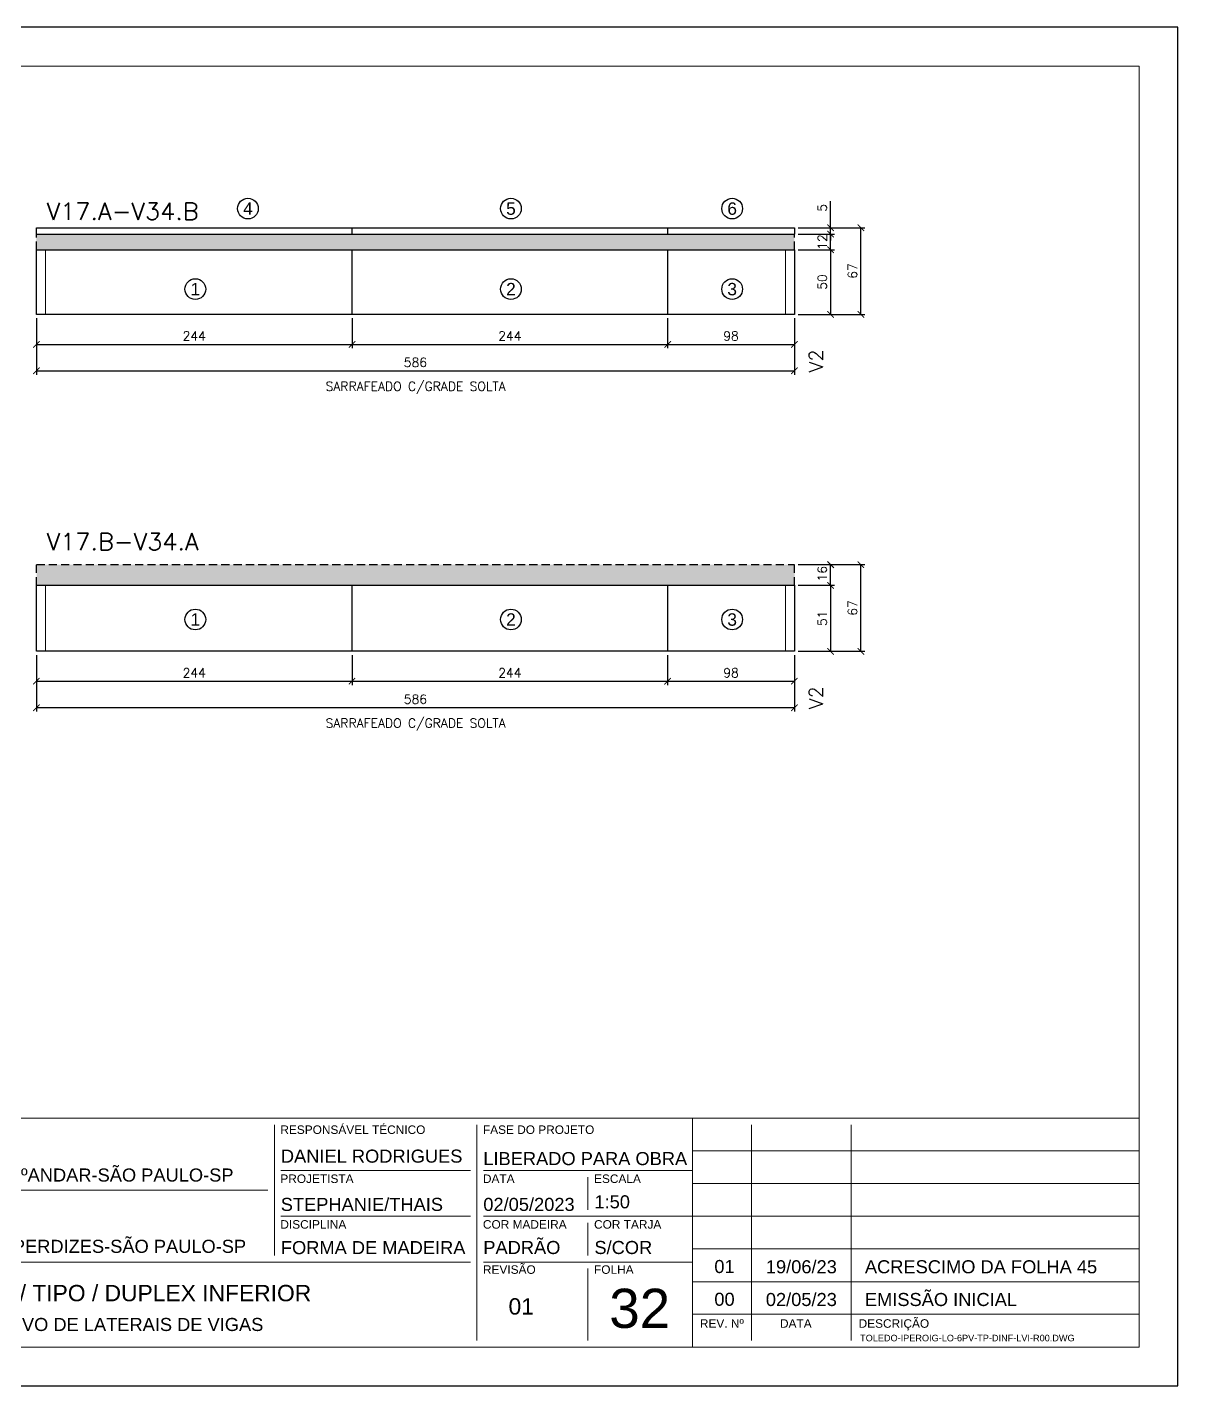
# Model space of a CAD drawing. Extents: x -23436 to 4767, y -4638 to 9755.
# Drawn here: x -20081 to -19191, y -518 to 532 of the extents above; entities that cross this region are included whole.
import ezdxf
from ezdxf.enums import TextEntityAlignment as Align

# ---------------------------------------------------------------- set-up
doc = ezdxf.new("R2010")
doc.units = 0
doc.header["$PDMODE"] = 2
doc.header["$PDSIZE"] = 10
doc.linetypes.add('HIDDEN', pattern=[9.525, 6.35, -3.175])
doc.layers.get('0').update_dxf_attribs({"lineweight": 13})
doc.layers.get('Defpoints').update_dxf_attribs({"lineweight": 13})
for name, color, linetype in [('Concreto', 250, 'HIDDEN'), ('Cota', 4, 'Continuous'), ('MB Logo', 255, 'Continuous'), ('Painéis', 200, 'Continuous'), ('Romaneio', 10, 'Continuous')]:
    doc.layers.add(name, color=color, linetype=linetype)
for name, color, linetype, lineweight in [('FOLHA MB', 7, 'Continuous', 13), ('N° Folha', 5, 'Continuous', 13), ('Sarr 2.2x7', 40, 'Continuous', 9), ('Texto Seção', 7, 'Continuous', 15)]:
    doc.layers.add(name, color=color, linetype=linetype, lineweight=lineweight)
doc.layers.add('Laje_Perimetro', color=7, linetype='Continuous', plot=False)
doc.styles.add('ARIAL', font='arial.ttf', dxfattribs={"oblique": 15, "height": 25})
doc.styles.add('MB_C01', font='arial.ttf', dxfattribs={"height": 1.3})
doc.styles.add('MB_C02', font='arial.ttf', dxfattribs={"height": 2})
doc.styles.add('MB_C03', font='arial.ttf', dxfattribs={"height": 2.5})
doc.styles.add('MB_C04', font='arial.ttf', dxfattribs={"height": 6})
doc.styles.add('MtXpl_Lucida_Sans_Un', font='l_10646.ttf')
doc.styles.add('REGUA-120', font='ROMANS.shx', dxfattribs={"height": 15})
doc.styles.add('ROMANS', font='romans.shx')
doc.dimstyles.new('Cota Paínel', dxfattribs={"dimtxt": 7, "dimasz": 5, "dimexe": 3, "dimexo": 3, "dimgap": 3, "dimtad": 1, "dimdec": 1, "dimzin": 12, "dimdsep": 46, "dimtxsty": 'ROMANS', "dimblk": 'ARCHTICK', "dimcen": 0, "dimclrd": 4, "dimclre": 4, "dimclrt": 1, "dimadec": 1, "dimazin": 3, "dimtfac": 1, "dimtdec": 1, "dimtmove": 0, "dimatfit": 3, "dimldrblk": 'OBLIQUE', "dimfxl": 1, "dimtolj": 1, "dimtzin": 12, "dimarcsym": 0})

# ---------------------------------------------------------------- blocks, each defined once
blk = doc.blocks.new('MB-NOVO')
at = {"layer": 'MB Logo', "linetype": 'Continuous'}
h = blk.add_hatch(color=256, dxfattribs=at)
h.dxf.hatch_style = 1
h.set_gradient(color1=(242, 132, 69), color2=(247, 180, 141), rotation=90, tint=1)
h.paths.add_polyline_path([(-18529.6, 10980.8), (-18475.7, 10980.8, 0.706757), (-18468.7, 11008, 0.681802), (-18476.7, 11034.9), (-18529.4, 11034.9, 0.243712), (-18530.2, 11034.5), (-18551.7, 11003.9), (-18573.3, 11034.5, 0.243712), (-18574.1, 11034.9), (-18586.5, 11034.9), (-18586.5, 10980.8), (-18573.9, 10980.8), (-18573.9, 11012.9), (-18551.7, 10981.5), (-18529.6, 11012.9)])
h.paths.add_polyline_path([(-18516.8, 11014.1), (-18516.8, 11022), (-18477.8, 11022, -0.414214), (-18475.8, 11020), (-18475.8, 11016.1, -0.414214), (-18477.8, 11014.1)], flags=16)
h.paths.add_polyline_path([(-18516.8, 11001.4), (-18476.8, 11001.4, -0.414214), (-18474.8, 10999.4), (-18474.8, 10995.5, -0.414214), (-18476.8, 10993.5), (-18516.8, 10993.5)], flags=16)
at = {"layer": 'MB Logo', "true_color": 0x262626}
h = blk.add_hatch(color=250, dxfattribs=at)
h.dxf.hatch_style = 1
h.paths.add_polyline_path([(-18537.3, 11033.3, 0.60809), (-18538.1, 11034.9), (-18565.3, 11034.9, 0.60809), (-18566.1, 11033.3), (-18552.5, 11014, 0.518202), (-18550.9, 11014)])
h = blk.add_hatch(color=250, dxfattribs=at)
h.dxf.hatch_style = 1
h.paths.add_polyline_path([(-18456.2, 11011.3), (-18456.2, 11024.6), (-18434.2, 11024.6), (-18434.2, 11034.9), (-18476.7, 11034.9, -0.681802), (-18468.7, 11008, -0.706757), (-18475.7, 10980.8), (-18456.2, 10980.8), (-18456.2, 11001.4), (-18437.8, 11001.4), (-18437.8, 11011.3)])
h = blk.add_hatch(color=250, dxfattribs=at)
h.dxf.hatch_style = 1
h.paths.add_polyline_path([(-18435.9, 11007.9, 1), (-18381.9, 11007.9, 1)])
edge = h.paths.add_edge_path(flags=16)
edge.add_ellipse((-18409, 11007.7), major_axis=(0, 16.8), ratio=0.916255, start_angle=0, end_angle=360)
h = blk.add_hatch(color=250, dxfattribs=at)
h.dxf.hatch_style = 1
h.paths.add_polyline_path([(-18357, 11034.9), (-18380.2, 11034.9), (-18380.2, 10980.8), (-18367.6, 10980.8), (-18367.6, 11000.7), (-18363.4, 11000.7, -0.195765), (-18360.9, 10998.9), (-18351.8, 10983.2, 0.261385), (-18347.5, 10980.8), (-18336.4, 10980.8), (-18347.5, 10999, 0.082429), (-18349.6, 11001.5), (-18351.9, 11003.4, 0.81838)])
h.paths.add_polyline_path([(-18360.8, 11009), (-18367.6, 11009), (-18367.6, 11025), (-18360.8, 11025, -0.92578)], flags=16)
h = blk.add_hatch(color=250, dxfattribs=at)
h.dxf.hatch_style = 1
h.paths.add_polyline_path([(-18286.6, 11015.9), (-18286.6, 10980.8), (-18275.8, 10980.8), (-18275.8, 11034.9), (-18286.6, 11034.9, 0.216647), (-18289.4, 11032.4), (-18305.5, 10999.8), (-18321.6, 11032.7, 0.199908), (-18324.3, 11034.9), (-18335.2, 11034.9), (-18335.2, 10980.8), (-18324.3, 10980.8), (-18324.3, 11015.9), (-18310.4, 10989.3, 0.279644), (-18306, 10986.6, 0.340986), (-18300.5, 10989.3)])
h = blk.add_hatch(color=250, dxfattribs=at)
h.dxf.hatch_style = 1
h.paths.add_polyline_path([(-18274.4, 10980.8), (-18265, 10980.8, 0.322517), (-18260.2, 10984.3), (-18257.3, 10993), (-18237.2, 10993), (-18234.3, 10984.3, 0.322517), (-18229.5, 10980.8), (-18220.3, 10980.8), (-18241.2, 11034.9), (-18253.4, 11034.9)])
h.paths.add_polyline_path([(-18254.4, 11001.6), (-18247.3, 11023), (-18240.1, 11001.6)], flags=16)
h = blk.add_hatch(color=250, dxfattribs=at)
h.dxf.hatch_style = 1
h.paths.add_polyline_path([(-18206, 11024, -0.247671), (-18196.9, 11024.3), (-18193.5, 11022.5, 0.40799), (-18188.2, 11024.1), (-18185.4, 11029.1, 0.392837), (-18216.2, 11028.7, 0.467779), (-18213.3, 11006.3, 0.077523), (-18201.2, 11002.1, -0.214206), (-18196.1, 10997.9, -0.284295), (-18198.2, 10991.4, -0.26924), (-18208.8, 10991.6), (-18212.2, 10993.6, 0.407727), (-18219, 10992.1), (-18221.8, 10987.7, 0.296878), (-18193.2, 10983.1, 0.272251), (-18184.9, 10995.3), (-18184.6, 10997.9, 0.348906), (-18193.7, 11011.2), (-18200.4, 11013.5, -0.045018), (-18205.8, 11015.7, -0.618284)])
at = {"layer": 'MB Logo', "linetype": 'Continuous'}
blk.add_line((-18586.5, 10945.9), (-18184.8, 10945.9), dxfattribs=at)
at = {"layer": 'MB Logo', "color": 23, "linetype": 'Continuous', "true_color": 0xf28445}
for points in [[(-18573.3, 11034.5, 0.243712), (-18574.1, 11034.9), (-18586.5, 11034.9), (-18586.5, 10980.8), (-18573.9, 10980.8), (-18573.9, 11012.9), (-18551.7, 10981.5), (-18529.6, 11012.9), (-18529.6, 10980.8), (-18475.7, 10980.8, 0.706757), (-18468.7, 11008, 0.681802), (-18476.7, 11034.9), (-18529.4, 11034.9, 0.243712), (-18530.2, 11034.5), (-18551.7, 11003.9)], [(-18516.8, 11022), (-18477.8, 11022, -0.414214), (-18475.8, 11020), (-18475.8, 11016.1, -0.414214), (-18477.8, 11014.1), (-18516.8, 11014.1)], [(-18516.8, 11001.4), (-18476.8, 11001.4, -0.414214), (-18474.8, 10999.4), (-18474.8, 10995.5, -0.414214), (-18476.8, 10993.5), (-18516.8, 10993.5)]]:
    blk.add_lwpolyline(points, format="xyb", close=True, dxfattribs=at)
at = {"layer": 'MB Logo', "color": 250, "true_color": 0x262626}
for points in [[(-18537.3, 11033.3, 0.60809), (-18538.1, 11034.9), (-18565.3, 11034.9, 0.60809), (-18566.1, 11033.3), (-18552.5, 11014, 0.518202), (-18550.9, 11014)], [(-18437.8, 11011.3), (-18456.2, 11011.3), (-18456.2, 11024.6), (-18434.2, 11024.6), (-18434.2, 11034.9), (-18476.7, 11034.9, -0.681802), (-18468.7, 11008, -0.706757), (-18475.7, 10980.8), (-18456.2, 10980.8), (-18456.2, 11001.4), (-18437.8, 11001.4)], [(-18347.5, 10980.8), (-18336.4, 10980.8), (-18347.5, 10999, 0.082429), (-18349.6, 11001.5), (-18351.9, 11003.4, 0.81838), (-18357, 11034.9), (-18380.2, 11034.9), (-18380.2, 10980.8), (-18367.6, 10980.8), (-18367.6, 11000.7), (-18363.4, 11000.7, -0.209789), (-18360.8, 10998.7), (-18351.8, 10983.2, 0.261385)], [(-18286.6, 11015.9), (-18286.6, 10980.8), (-18275.8, 10980.8), (-18275.8, 11034.9), (-18286.6, 11034.9, 0.216647), (-18289.4, 11032.4), (-18305.5, 10999.8), (-18321.5, 11032.4, 0.216647), (-18324.3, 11034.9), (-18335.2, 11034.9), (-18335.2, 10980.8), (-18324.3, 10980.8), (-18324.3, 11015.9), (-18310.4, 10989.3, 0.279644), (-18306, 10986.6), (-18304.9, 10986.6, 0.279644), (-18300.5, 10989.3)], [(-18265, 10980.8, 0.322517), (-18260.2, 10984.3), (-18257.3, 10993), (-18237.2, 10993), (-18234.3, 10984.3, 0.322517), (-18229.5, 10980.8), (-18220.3, 10980.8), (-18241.2, 11034.9), (-18253.4, 11034.9), (-18274.4, 10980.8)], [(-18206.2, 11015.9, -0.549626), (-18206.4, 11023.8, -0.258723), (-18196.9, 11024.3), (-18193.5, 11022.5, 0.40799), (-18188.2, 11024.1), (-18185.4, 11029.1, 0.392837), (-18216.2, 11028.7, 0.467779), (-18213.3, 11006.3, 0.077523), (-18201.2, 11002.1, -0.203897), (-18196.3, 10998.2), (-18196.1, 10997.8, -0.267611), (-18198, 10991.6), (-18198.5, 10991.3, -0.261145), (-18208.8, 10991.6), (-18212.2, 10993.6, 0.407727), (-18219, 10992.1), (-18221.8, 10987.7, 0.296878), (-18193.2, 10983.1, 0.265963), (-18184.9, 10994.9), (-18184.7, 10997.6, 0.340466), (-18193.1, 11011), (-18200.4, 11013.5, -0.049298)], [(-18367.6, 11009), (-18360.8, 11009, 0.92578), (-18360.8, 11025), (-18367.6, 11025)]]:
    blk.add_lwpolyline(points, format="xyb", close=True, dxfattribs=at)
blk.add_lwpolyline([(-18247.3, 11023), (-18254.4, 11001.6), (-18240.1, 11001.6)], close=True, dxfattribs=at)
at = {"layer": 'MB Logo', "color": 250, "true_color": 0x262626, "style": 'MtXpl_Lucida_Sans_Un'}
for s, height, p in [('F', 8.12, (-18586.8, 10959.8)), ('O', 8.12, (-18567.5, 10959.8)), ('R', 8.12, (-18545.6, 10959.8)), ('M', 8.12, (-18525.4, 10959.8)), ('A', 8.12, (-18502.5, 10959.8)), ('S', 8.12, (-18481.9, 10959.8)), ('P', 8.12, (-18447.3, 10959.8)), ('R', 8.12, (-18427.8, 10959.8)), ('É', 8.12, (-18407.5, 10959.8)), ('-', 8.12, (-18389.6, 10959.8)), ('F', 8.12, (-18371.4, 10959.8)), ('A', 8.12, (-18353.3, 10959.8)), ('B', 8.12, (-18332.1, 10959.8)), ('R', 8.12, (-18312.2, 10959.8)), ('I', 8.12, (-18292.7, 10959.8)), ('C', 8.12, (-18276.6, 10959.8)), ('A', 8.12, (-18256.3, 10959.8)), ('D', 8.12, (-18235.5, 10959.8)), ('A', 8.12, (-18214.6, 10959.8)), ('S', 8.12, (-18193.6, 10959.8)), ('DIREITOS AUTORAIS PROTEGIDOS PELA LEI Nº 9610/98', 8.122, (-18540.4, 10887.8))]:
    blk.add_text(s, height=height, dxfattribs=at).set_placement(p)
at = {"layer": 'MB Logo', "style": 'MtXpl_Lucida_Sans_Un'}
for s, p in [('Rua José Santa Rosa, 1300 - Jd Nova Limeira - Limeira / SP', (-18549.2, 10917.8)), ('(19) 3440-2240 - email:projetos@mbformas.com.br - www.mbformas.com.br', (-18601.5, 10902.8))]:
    blk.add_text(s, height=8.122, dxfattribs=at).set_placement(p)
blk = doc.blocks.new('A$C169d8357')
at = {"layer": 'FOLHA MB', "color": 1}
for p, q in [((1109.8, 356.7), (70, 356.7)), ((445.6, 351.7), (445.6, 185)), ((786.6, 351.7), (786.6, 250.7)), ((943.1, 351.7), (943.1, 185)), ((1109.8, 356.7), (1109.8, 179.9)), ((1455, 356.7), (1109.8, 356.7)), ((1155.3, 185), (1155.3, 351.7)), ((1232.6, 351.7), (1232.6, 185)), ((1455, 331.5), (1109.8, 331.5)), ((938.1, 316.3), (791.6, 316.3)), ((1109.8, 316.3), (948.2, 316.3)), ((1029, 311.3), (1029, 286)), ((1455, 306.2), (1109.8, 306.2)), ((781.5, 301.2), (450.7, 301.2)), ((938.1, 281), (791.6, 281)), ((1109.8, 281), (948.2, 281)), ((1029, 275.9), (1029, 250.7)), ((1455, 281), (1109.8, 281)), ((1455, 255.7), (1109.8, 255.7)), ((938.1, 245.6), (450.7, 245.6)), ((1109.8, 245.6), (948.2, 245.6)), ((1029, 240.6), (1029, 185)), ((1455, 230.4), (1109.8, 230.4)), ((1455, 205.2), (1109.8, 205.2))]:
    blk.add_line(p, q, dxfattribs=at)
for points in [[(0, 1199.9), (0, 149.9), (1485, 149.9), (1485, 1199.9)], [(70, 1169.9), (70, 179.9), (1455, 179.9), (1455, 1169.9)]]:
    blk.add_lwpolyline(points, close=True, dxfattribs=at)
at = {"layer": 'MB Logo', "xscale": 0.8642040370897565, "yscale": 0.8642040370897565, "zscale": 0.8642040370897565}
blk.add_blockref('MB-NOVO', (16148.7, -9204.8), dxfattribs=at)
at = {"layer": 'FOLHA MB', "color": 6}
for s, height, style, p in [('CLIENTE', 6.57, 'MB_C01', (454.3, 346.1)), ('RESPONSÁVEL TÉCNICO', 6.566, 'MB_C01', (791.2, 344.6)), ('FASE DO PROJETO', 6.566, 'MB_C01', (947.8, 344.6)), ('R. HUNGRIA,620-10ºANDAR-SÃO PAULO-SP', 10.102, 'MB_C02', (459.7, 307.8)), ('PROJETISTA', 6.57, 'MB_C01', (791.2, 306.7)), ('DATA', 6.57, 'MB_C01', (947.8, 306.7)), ('ESCALA', 6.57, 'MB_C01', (1033.7, 306.7)), ('EMPREENDIMENTO E LOCAL', 6.566, 'MB_C01', (454.3, 290.6)), ('DISCIPLINA', 6.57, 'MB_C01', (791.2, 271.4)), ('COR MADEIRA', 6.566, 'MB_C01', (947.8, 271.4)), ('COR TARJA', 6.57, 'MB_C01', (1033.7, 271.4)), ('RUA IPEROIG,180-PERDIZES-SÃO PAULO-SP', 10.102, 'MB_C02', (459.7, 252.7)), ('TÍTULO', 6.57, 'MB_C01', (454.3, 235)), ('REVISÃO', 6.57, 'MB_C01', (947.8, 236.5)), ('FOLHA', 6.57, 'MB_C01', (1033.7, 236.5)), ('PROJETO EXECUTIVO DE LATERAIS DE VIGAS', 10.102, 'MB_C02', (459.7, 192.3))]:
    blk.add_text(s, height=height, dxfattribs=dict(at, style=style)).set_placement(p)
at = {"layer": 'FOLHA MB', "color": 5}
for s, height, style, p in [('TOLEDO', 12.63, 'MB_C03', (459.7, 328.8)), ('DANIEL RODRIGUES', 10.102, 'MB_C02', (791.6, 322.4)), ('LIBERADO PARA OBRA', 10.102, 'MB_C02', (948.1, 320.5)), ('STEPHANIE/THAIS', 10.102, 'MB_C02', (791.5, 285.1)), ('02/05/2023', 10.1, 'MB_C02', (948.1, 285.1)), ('1:50', 10.1, 'MB_C02', (1034, 287.1)), ('IPEROIG', 12.63, 'MB_C03', (459.7, 273.3)), ('PADRÃO', 10.1, 'MB_C02', (948.1, 251.8)), ('FORMA DE MADEIRA', 10.102, 'MB_C02', (791.6, 251.7)), ('S/COR', 10.1, 'MB_C02', (1034, 251.8)), ('01', 10.1, 'MB_C02', (1126.7, 237.1)), ('19/06/23', 10.1, 'MB_C02', (1166.5, 236.9)), ('ACRESCIMO DA FOLHA 45', 10.102, 'MB_C02', (1243.1, 236.9)), ('6º PAVIMENTO / TIPO / DUPLEX INFERIOR', 12.628, 'MB_C03', (459.7, 215.3)), ('00', 10.1, 'MB_C02', (1126.7, 211.8)), ('02/05/23', 10.1, 'MB_C02', (1166.5, 211.6)), ('EMISSÃO INICIAL', 10.102, 'MB_C02', (1243.1, 211.6)), ('01', 12.63, 'MB_C03', (967.6, 205))]:
    blk.add_text(s, height=height, dxfattribs=dict(at, style=style)).set_placement(p)
at = {"layer": 'FOLHA MB', "color": 6, "style": 'MB_C01'}
for s, p in [('REV. Nº', (1132.5, 198.1)), ('DATA', (1189.7, 198.1)), ('DESCRIÇÃO', (1265.5, 198.1))]:
    blk.add_text(s, height=6.57, dxfattribs=at).set_placement(p, align=Align.MIDDLE_CENTER)
at = {"layer": 'FOLHA MB', "insert": (1239.4, 189.4), "char_height": 5.051, "width": 210.818, "attachment_point": 1, "style": 'MB_C04'}
blk.add_mtext('TOLEDO-IPEROIG-LO-6PV-TP-DINF-LVI-R00.DWG', dxfattribs=at)
blk = doc.blocks.new('_ArchTick')
at = {"color": 0, "linetype": 'ByBlock', "const_width": 0.15}
blk.add_lwpolyline([(-0.5, -0.5), (0.5, 0.5)], dxfattribs=at)
blk = doc.blocks.new('*D991')
at = {"layer": 'Cota', "color": 4, "lineweight": -2, "transparency": 16777216}
for p, q in [((-20073.8, 307.3), (-20073.8, 284.1)), ((-19829.8, 307.3), (-19829.8, 284.1)), ((-20073.8, 287.1), (-19829.8, 287.1))]:
    blk.add_line(p, q, dxfattribs=at)
at = {"layer": 'Defpoints', "color": 0, "transparency": 16777216}
for p in [(-20073.8, 310.3), (-19829.8, 310.3), (-19829.8, 287.1)]:
    blk.add_point(p, dxfattribs=at)
at = {"layer": 'Cota', "color": 4, "lineweight": -2, "transparency": 16777216, "xscale": 5, "yscale": 5, "zscale": 5, "rotation": 180}
blk.add_blockref('_ArchTick', (-20073.8, 287.1), dxfattribs=at)
at = {"layer": 'Cota', "color": 4, "lineweight": -2, "transparency": 16777216, "xscale": 5, "yscale": 5, "zscale": 5}
blk.add_blockref('_ArchTick', (-19829.8, 287.1), dxfattribs=at)
at = {"layer": 'Cota', "color": 1, "transparency": 16777216, "insert": (-19951.8, 293.6), "char_height": 7, "attachment_point": 5, "style": 'ROMANS'}
blk.add_mtext('\\A1;244', dxfattribs=at)
blk = doc.blocks.new('_OBLIQUE')
at = {"color": 0, "linetype": 'ByBlock', "lineweight": -2}
for p, q in [((0, 0), (-1, 0)), ((-0.5, -0.5), (0.5, 0.5))]:
    blk.add_line(p, q, dxfattribs=at)
blk = doc.blocks.new('*D992')
at = {"layer": 'Cota', "color": 4, "lineweight": -2, "transparency": 16777216}
for p, q in [((-19829.8, 307.3), (-19829.8, 284.1)), ((-19585.8, 307.3), (-19585.8, 284.1)), ((-19829.8, 287.1), (-19585.8, 287.1))]:
    blk.add_line(p, q, dxfattribs=at)
at = {"layer": 'Defpoints', "color": 0, "transparency": 16777216}
for p in [(-19829.8, 310.3), (-19585.8, 310.3), (-19585.8, 287.1)]:
    blk.add_point(p, dxfattribs=at)
at = {"layer": 'Cota', "color": 4, "lineweight": -2, "transparency": 16777216, "xscale": 5, "yscale": 5, "zscale": 5, "rotation": 180}
blk.add_blockref('_ArchTick', (-19829.8, 287.1), dxfattribs=at)
at = {"layer": 'Cota', "color": 4, "lineweight": -2, "transparency": 16777216, "xscale": 5, "yscale": 5, "zscale": 5}
blk.add_blockref('_ArchTick', (-19585.8, 287.1), dxfattribs=at)
at = {"layer": 'Cota', "color": 1, "transparency": 16777216, "insert": (-19707.8, 293.6), "char_height": 7, "attachment_point": 5, "style": 'ROMANS'}
blk.add_mtext('\\A1;244', dxfattribs=at)
blk = doc.blocks.new('*D993')
at = {"layer": 'Cota', "color": 4, "lineweight": -2, "transparency": 16777216}
for p, q in [((-19585.8, 307.3), (-19585.8, 284.1)), ((-19487.8, 307.3), (-19487.8, 284.1)), ((-19585.8, 287.1), (-19487.8, 287.1))]:
    blk.add_line(p, q, dxfattribs=at)
at = {"layer": 'Defpoints', "color": 0, "transparency": 16777216}
for p in [(-19585.8, 310.3), (-19487.8, 310.3), (-19487.8, 287.1)]:
    blk.add_point(p, dxfattribs=at)
at = {"layer": 'Cota', "color": 4, "lineweight": -2, "transparency": 16777216, "xscale": 5, "yscale": 5, "zscale": 5, "rotation": 180}
blk.add_blockref('_ArchTick', (-19585.8, 287.1), dxfattribs=at)
at = {"layer": 'Cota', "color": 4, "lineweight": -2, "transparency": 16777216, "xscale": 5, "yscale": 5, "zscale": 5}
blk.add_blockref('_ArchTick', (-19487.8, 287.1), dxfattribs=at)
at = {"layer": 'Cota', "color": 1, "transparency": 16777216, "insert": (-19536.8, 293.6), "char_height": 7, "attachment_point": 5, "style": 'ROMANS'}
blk.add_mtext('\\A1;98', dxfattribs=at)
blk = doc.blocks.new('*D994')
at = {"layer": 'Cota', "color": 4, "lineweight": -2, "transparency": 16777216}
for p, q in [((-20073.8, 307.3), (-20073.8, 263.7)), ((-19487.8, 307.3), (-19487.8, 263.7)), ((-20073.8, 266.7), (-19487.8, 266.7))]:
    blk.add_line(p, q, dxfattribs=at)
at = {"layer": 'Defpoints', "color": 0, "transparency": 16777216}
for p in [(-20073.8, 310.3), (-19487.8, 310.3), (-19487.8, 266.7)]:
    blk.add_point(p, dxfattribs=at)
at = {"layer": 'Cota', "color": 4, "lineweight": -2, "transparency": 16777216, "xscale": 5, "yscale": 5, "zscale": 5, "rotation": 180}
blk.add_blockref('_ArchTick', (-20073.8, 266.7), dxfattribs=at)
at = {"layer": 'Cota', "color": 4, "lineweight": -2, "transparency": 16777216, "xscale": 5, "yscale": 5, "zscale": 5}
blk.add_blockref('_ArchTick', (-19487.8, 266.7), dxfattribs=at)
at = {"layer": 'Cota', "color": 1, "transparency": 16777216, "insert": (-19780.8, 273.2), "char_height": 7, "attachment_point": 5, "style": 'ROMANS'}
blk.add_mtext('\\A1;586', dxfattribs=at)
blk = doc.blocks.new('*D995')
at = {"layer": 'Cota', "color": 4, "lineweight": -2, "transparency": 16777216}
for p, q in [((-19484.8, 377.3), (-19433.4, 377.3)), ((-19436.4, 310.3), (-19436.4, 377.3)), ((-19484.8, 310.3), (-19433.4, 310.3))]:
    blk.add_line(p, q, dxfattribs=at)
at = {"layer": 'Defpoints', "color": 0, "transparency": 16777216}
for p in [(-19487.8, 377.3), (-19436.4, 377.3), (-19487.8, 310.3)]:
    blk.add_point(p, dxfattribs=at)
at = {"layer": 'Cota', "color": 4, "lineweight": -2, "transparency": 16777216, "xscale": 5, "yscale": 5, "zscale": 5}
for p, rotation in [((-19436.4, 377.3), 90), ((-19436.4, 310.3), 270)]:
    blk.add_blockref('_ArchTick', p, dxfattribs=dict(at, rotation=rotation))
at = {"layer": 'Cota', "color": 1, "transparency": 16777216, "insert": (-19442.9, 343.8), "char_height": 7, "attachment_point": 5, "rotation": 90, "style": 'ROMANS'}
blk.add_mtext('\\A1;67', dxfattribs=at)
blk = doc.blocks.new('*D996')
at = {"layer": 'Cota', "color": 4, "lineweight": -2, "transparency": 16777216}
for p, q in [((-19484.8, 360.3), (-19456.8, 360.3)), ((-19459.8, 360.3), (-19459.8, 310.3)), ((-19484.8, 310.3), (-19456.8, 310.3))]:
    blk.add_line(p, q, dxfattribs=at)
at = {"layer": 'Defpoints', "color": 0, "transparency": 16777216}
for p in [(-19487.8, 360.3), (-19487.8, 310.3), (-19459.8, 310.3)]:
    blk.add_point(p, dxfattribs=at)
at = {"layer": 'Cota', "color": 4, "lineweight": -2, "transparency": 16777216, "xscale": 5, "yscale": 5, "zscale": 5}
for p, rotation in [((-19459.8, 360.3), 90), ((-19459.8, 310.3), 270)]:
    blk.add_blockref('_ArchTick', p, dxfattribs=dict(at, rotation=rotation))
at = {"layer": 'Cota', "color": 1, "transparency": 16777216, "insert": (-19466.3, 335.3), "char_height": 7, "attachment_point": 5, "rotation": 90, "style": 'ROMANS'}
blk.add_mtext('\\A1;50', dxfattribs=at)
blk = doc.blocks.new('*D997')
at = {"layer": 'Cota', "color": 4, "lineweight": -2, "transparency": 16777216}
for p, q in [((-19484.8, 372.3), (-19456.8, 372.3)), ((-19459.8, 360.3), (-19459.8, 372.3)), ((-19484.8, 360.3), (-19456.8, 360.3))]:
    blk.add_line(p, q, dxfattribs=at)
at = {"layer": 'Defpoints', "color": 0, "transparency": 16777216}
for p in [(-19487.8, 372.3), (-19459.8, 372.3), (-19487.8, 360.3)]:
    blk.add_point(p, dxfattribs=at)
at = {"layer": 'Cota', "color": 4, "lineweight": -2, "transparency": 16777216, "xscale": 5, "yscale": 5, "zscale": 5}
for p, rotation in [((-19459.8, 372.3), 90), ((-19459.8, 360.3), 270)]:
    blk.add_blockref('_ArchTick', p, dxfattribs=dict(at, rotation=rotation))
at = {"layer": 'Cota', "color": 1, "transparency": 16777216, "insert": (-19466.3, 366.3), "char_height": 7, "attachment_point": 5, "rotation": 90, "style": 'ROMANS'}
blk.add_mtext('\\A1;12', dxfattribs=at)
blk = doc.blocks.new('*D998')
at = {"layer": 'Cota', "color": 4, "lineweight": -2, "transparency": 16777216}
for p, q in [((-19459.8, 377.3), (-19459.8, 397.9)), ((-19484.8, 377.3), (-19456.8, 377.3)), ((-19484.8, 372.3), (-19456.8, 372.3)), ((-19459.8, 372.3), (-19459.8, 377.3)), ((-19459.8, 372.3), (-19459.8, 367.3))]:
    blk.add_line(p, q, dxfattribs=at)
at = {"layer": 'Defpoints', "color": 0, "transparency": 16777216}
for p in [(-19487.8, 377.3), (-19487.8, 372.3), (-19459.8, 377.3)]:
    blk.add_point(p, dxfattribs=at)
at = {"layer": 'Cota', "color": 4, "lineweight": -2, "transparency": 16777216, "xscale": 5, "yscale": 5, "zscale": 5}
for p, rotation in [((-19459.8, 377.3), 270), ((-19459.8, 372.3), 90)]:
    blk.add_blockref('_ArchTick', p, dxfattribs=dict(at, rotation=rotation))
at = {"layer": 'Cota', "color": 1, "transparency": 16777216, "insert": (-19466.3, 392.6), "char_height": 7, "attachment_point": 5, "rotation": 90, "style": 'ROMANS'}
blk.add_mtext('\\A1;5', dxfattribs=at)
blk = doc.blocks.new('*D999')
at = {"layer": 'Cota', "color": 4, "lineweight": -2, "transparency": 16777216}
for p, q in [((-20073.8, 46.9), (-20073.8, 23.8)), ((-19829.8, 46.9), (-19829.8, 23.8)), ((-20073.8, 26.8), (-19829.8, 26.8))]:
    blk.add_line(p, q, dxfattribs=at)
at = {"layer": 'Defpoints', "color": 0, "transparency": 16777216}
for p in [(-20073.8, 49.9), (-19829.8, 49.9), (-19829.8, 26.8)]:
    blk.add_point(p, dxfattribs=at)
at = {"layer": 'Cota', "color": 4, "lineweight": -2, "transparency": 16777216, "xscale": 5, "yscale": 5, "zscale": 5, "rotation": 180}
blk.add_blockref('_ArchTick', (-20073.8, 26.8), dxfattribs=at)
at = {"layer": 'Cota', "color": 4, "lineweight": -2, "transparency": 16777216, "xscale": 5, "yscale": 5, "zscale": 5}
blk.add_blockref('_ArchTick', (-19829.8, 26.8), dxfattribs=at)
at = {"layer": 'Cota', "color": 1, "transparency": 16777216, "insert": (-19951.8, 33.3), "char_height": 7, "attachment_point": 5, "style": 'ROMANS'}
blk.add_mtext('\\A1;244', dxfattribs=at)
blk = doc.blocks.new('*D1000')
at = {"layer": 'Cota', "color": 4, "lineweight": -2, "transparency": 16777216}
for p, q in [((-19829.8, 46.9), (-19829.8, 23.8)), ((-19585.8, 46.9), (-19585.8, 23.8)), ((-19829.8, 26.8), (-19585.8, 26.8))]:
    blk.add_line(p, q, dxfattribs=at)
at = {"layer": 'Defpoints', "color": 0, "transparency": 16777216}
for p in [(-19829.8, 49.9), (-19585.8, 49.9), (-19585.8, 26.8)]:
    blk.add_point(p, dxfattribs=at)
at = {"layer": 'Cota', "color": 4, "lineweight": -2, "transparency": 16777216, "xscale": 5, "yscale": 5, "zscale": 5, "rotation": 180}
blk.add_blockref('_ArchTick', (-19829.8, 26.8), dxfattribs=at)
at = {"layer": 'Cota', "color": 4, "lineweight": -2, "transparency": 16777216, "xscale": 5, "yscale": 5, "zscale": 5}
blk.add_blockref('_ArchTick', (-19585.8, 26.8), dxfattribs=at)
at = {"layer": 'Cota', "color": 1, "transparency": 16777216, "insert": (-19707.8, 33.3), "char_height": 7, "attachment_point": 5, "style": 'ROMANS'}
blk.add_mtext('\\A1;244', dxfattribs=at)
blk = doc.blocks.new('*D1001')
at = {"layer": 'Cota', "color": 4, "lineweight": -2, "transparency": 16777216}
for p, q in [((-19585.8, 46.9), (-19585.8, 23.8)), ((-19487.8, 46.9), (-19487.8, 23.8)), ((-19585.8, 26.8), (-19487.8, 26.8))]:
    blk.add_line(p, q, dxfattribs=at)
at = {"layer": 'Defpoints', "color": 0, "transparency": 16777216}
for p in [(-19585.8, 49.9), (-19487.8, 49.9), (-19487.8, 26.8)]:
    blk.add_point(p, dxfattribs=at)
at = {"layer": 'Cota', "color": 4, "lineweight": -2, "transparency": 16777216, "xscale": 5, "yscale": 5, "zscale": 5, "rotation": 180}
blk.add_blockref('_ArchTick', (-19585.8, 26.8), dxfattribs=at)
at = {"layer": 'Cota', "color": 4, "lineweight": -2, "transparency": 16777216, "xscale": 5, "yscale": 5, "zscale": 5}
blk.add_blockref('_ArchTick', (-19487.8, 26.8), dxfattribs=at)
at = {"layer": 'Cota', "color": 1, "transparency": 16777216, "insert": (-19536.8, 33.3), "char_height": 7, "attachment_point": 5, "style": 'ROMANS'}
blk.add_mtext('\\A1;98', dxfattribs=at)
blk = doc.blocks.new('*D1002')
at = {"layer": 'Cota', "color": 4, "lineweight": -2, "transparency": 16777216}
for p, q in [((-20073.8, 46.9), (-20073.8, 3.4)), ((-19487.8, 46.9), (-19487.8, 3.4)), ((-20073.8, 6.4), (-19487.8, 6.4))]:
    blk.add_line(p, q, dxfattribs=at)
at = {"layer": 'Defpoints', "color": 0, "transparency": 16777216}
for p in [(-20073.8, 49.9), (-19487.8, 49.9), (-19487.8, 6.4)]:
    blk.add_point(p, dxfattribs=at)
at = {"layer": 'Cota', "color": 4, "lineweight": -2, "transparency": 16777216, "xscale": 5, "yscale": 5, "zscale": 5, "rotation": 180}
blk.add_blockref('_ArchTick', (-20073.8, 6.4), dxfattribs=at)
at = {"layer": 'Cota', "color": 4, "lineweight": -2, "transparency": 16777216, "xscale": 5, "yscale": 5, "zscale": 5}
blk.add_blockref('_ArchTick', (-19487.8, 6.4), dxfattribs=at)
at = {"layer": 'Cota', "color": 1, "transparency": 16777216, "insert": (-19780.8, 12.9), "char_height": 7, "attachment_point": 5, "style": 'ROMANS'}
blk.add_mtext('\\A1;586', dxfattribs=at)
blk = doc.blocks.new('*D1003')
at = {"layer": 'Cota', "color": 4, "lineweight": -2, "transparency": 16777216}
for p, q in [((-19484.8, 116.9), (-19433.4, 116.9)), ((-19436.4, 49.9), (-19436.4, 116.9)), ((-19484.8, 49.9), (-19433.4, 49.9))]:
    blk.add_line(p, q, dxfattribs=at)
at = {"layer": 'Defpoints', "color": 0, "transparency": 16777216}
for p in [(-19487.8, 116.9), (-19436.4, 116.9), (-19487.8, 49.9)]:
    blk.add_point(p, dxfattribs=at)
at = {"layer": 'Cota', "color": 4, "lineweight": -2, "transparency": 16777216, "xscale": 5, "yscale": 5, "zscale": 5}
for p, rotation in [((-19436.4, 116.9), 90), ((-19436.4, 49.9), 270)]:
    blk.add_blockref('_ArchTick', p, dxfattribs=dict(at, rotation=rotation))
at = {"layer": 'Cota', "color": 1, "transparency": 16777216, "insert": (-19442.9, 83.4), "char_height": 7, "attachment_point": 5, "rotation": 90, "style": 'ROMANS'}
blk.add_mtext('\\A1;67', dxfattribs=at)
blk = doc.blocks.new('*D1004')
at = {"layer": 'Cota', "color": 4, "lineweight": -2, "transparency": 16777216}
for p, q in [((-19484.8, 100.9), (-19456.8, 100.9)), ((-19459.8, 100.9), (-19459.8, 49.9)), ((-19484.8, 49.9), (-19456.8, 49.9))]:
    blk.add_line(p, q, dxfattribs=at)
at = {"layer": 'Defpoints', "color": 0, "transparency": 16777216}
for p in [(-19487.8, 100.9), (-19487.8, 49.9), (-19459.8, 49.9)]:
    blk.add_point(p, dxfattribs=at)
at = {"layer": 'Cota', "color": 4, "lineweight": -2, "transparency": 16777216, "xscale": 5, "yscale": 5, "zscale": 5}
for p, rotation in [((-19459.8, 100.9), 90), ((-19459.8, 49.9), 270)]:
    blk.add_blockref('_ArchTick', p, dxfattribs=dict(at, rotation=rotation))
at = {"layer": 'Cota', "color": 1, "transparency": 16777216, "insert": (-19466.3, 75.4), "char_height": 7, "attachment_point": 5, "rotation": 90, "style": 'ROMANS'}
blk.add_mtext('\\A1;51', dxfattribs=at)
blk = doc.blocks.new('*D1005')
at = {"layer": 'Cota', "color": 4, "lineweight": -2, "transparency": 16777216}
for p, q in [((-19484.8, 116.9), (-19456.8, 116.9)), ((-19459.8, 100.9), (-19459.8, 116.9)), ((-19484.8, 100.9), (-19456.8, 100.9))]:
    blk.add_line(p, q, dxfattribs=at)
at = {"layer": 'Defpoints', "color": 0, "transparency": 16777216}
for p in [(-19487.8, 116.9), (-19459.8, 116.9), (-19487.8, 100.9)]:
    blk.add_point(p, dxfattribs=at)
at = {"layer": 'Cota', "color": 4, "lineweight": -2, "transparency": 16777216, "xscale": 5, "yscale": 5, "zscale": 5}
for p, rotation in [((-19459.8, 116.9), 90), ((-19459.8, 100.9), 270)]:
    blk.add_blockref('_ArchTick', p, dxfattribs=dict(at, rotation=rotation))
at = {"layer": 'Cota', "color": 1, "transparency": 16777216, "insert": (-19466.3, 109.9), "char_height": 7, "attachment_point": 5, "rotation": 90, "style": 'ROMANS'}
blk.add_mtext('\\A1;16', dxfattribs=at)

msp = doc.modelspace()

# ---------------------------------------------------------------- hatches: boundary and pattern name
at = {"layer": 'Concreto'}
h = msp.add_hatch(dxfattribs=at)
h.set_pattern_fill('AR-CONC', color=256, scale=2.5)
h.set_pattern_definition([(50, (-4821.489, -826.857), (17.931505, -1.568803), [1.875, -20.625]), (355, (-4821.49, -826.857), (-3.468783, 18.804803), [1.5, -16.5]), (100.45144, (-4819.995, -826.988), (14.462721, 17.236), [1.593505, -17.528553]), (46.1842, (-4821.49, -821.857), (26.681033, -4.137982), [2.8125, -30.9375]), (96.63564, (-4819.266, -822.202), (23.36655, 24.352965), [2.39026, -26.292844]), (351.18416, (-4821.49, -821.857), (23.36655, 24.352965), [2.25, -24.75]), (21, (-4818.989, -823.107), (14.922676, -10.065472), [1.875, -20.625]), (326, (-4818.99, -823.107), (6.082883, 18.128751), [1.5, -16.5]), (71.45144, (-4817.746, -823.946), (21.00556, 8.063279), [1.593505, -17.528553]), (37.5, (-4821.489, -826.857), (0.3039964, 8.3223463), [0, -16.3, 0, -16.75, 0, -16.5625]), (7.5, (-4821.489, -826.857), (6.5767384, 9.860293), [0, -9.55, 0, -15.925, 0, -6.3125]), (327.5, (-4827.064, -826.857), (13.345561, -0.5638718), [0, -6.25, 0, -19.5, 0, -25.875]), (317.5, (-4829.564, -826.857), (14.579654, 2.502625), [0, -8.125, 0, -12.95, 0, -18.375])])
h.paths.add_polyline_path([(-19487.76, 372.26), (-20073.76, 372.26), (-20073.76, 360.26), (-20066.76, 360.26), (-19487.76, 360.26)])
h = msp.add_hatch(dxfattribs=at)
h.set_pattern_fill('AR-CONC', color=256, scale=2.5)
h.set_pattern_definition([(50, (-4821.489, -1086.185), (17.931505, -1.568803), [1.875, -20.625]), (355, (-4821.49, -1086.185), (-3.468783, 18.804803), [1.5, -16.5]), (100.45144, (-4819.995, -1086.316), (14.462721, 17.236), [1.593505, -17.528553]), (46.1842, (-4821.49, -1081.185), (26.681033, -4.137982), [2.8125, -30.9375]), (96.63564, (-4819.266, -1081.53), (23.36655, 24.352965), [2.39026, -26.292844]), (351.18416, (-4821.49, -1081.185), (23.36655, 24.352965), [2.25, -24.75]), (21, (-4818.989, -1082.435), (14.922676, -10.065472), [1.875, -20.625]), (326, (-4818.99, -1082.435), (6.082883, 18.128751), [1.5, -16.5]), (71.45144, (-4817.746, -1083.274), (21.00556, 8.063279), [1.593505, -17.528553]), (37.5, (-4821.489, -1086.185), (0.3039964, 8.3223463), [0, -16.3, 0, -16.75, 0, -16.5625]), (7.5, (-4821.489, -1086.185), (6.5767384, 9.860293), [0, -9.55, 0, -15.925, 0, -6.3125]), (327.5, (-4827.064, -1086.185), (13.345561, -0.5638718), [0, -6.25, 0, -19.5, 0, -25.875]), (317.5, (-4829.564, -1086.185), (14.579654, 2.502625), [0, -8.125, 0, -12.95, 0, -18.375])])
h.paths.add_polyline_path([(-19487.47, 116.93), (-20073.47, 116.93), (-20073.76, 100.93), (-20066.76, 100.93), (-19487.76, 100.93)])

# ---------------------------------------------------------------- linework, layer by layer
for p, q in [((-20073.76, 360.26), (-20073.76, 372.26)), ((-19487.76, 360.26), (-19487.76, 372.26)), ((-20073.76, 116.93), (-19487.76, 116.93)), ((-20073.76, 100.93), (-20073.76, 116.93)), ((-19487.76, 100.93), (-19487.76, 116.93))]:
    msp.add_line(p, q, dxfattribs=at)
at = {"layer": 'Laje_Perimetro'}
msp.add_lwpolyline([(-19191.38, 532.26), (-20676.4, 532.26), (-20676.4, -517.74), (-19191.38, -517.74)], close=True, dxfattribs=at)
at = {"layer": 'Painéis'}
for p, q in [((-20073.76, 377.26), (-19487.76, 377.26)), ((-20073.76, 372.26), (-20073.76, 377.26)), ((-20073.76, 372.26), (-19487.76, 372.26)), ((-19829.76, 372.26), (-19829.76, 377.26)), ((-19585.76, 372.26), (-19585.76, 377.26)), ((-19487.76, 377.26), (-19487.76, 372.26)), ((-20073.76, 360.26), (-19487.76, 360.26)), ((-20073.76, 310.26), (-20073.76, 360.26)), ((-19829.76, 310.26), (-19829.76, 360.26)), ((-19585.76, 310.26), (-19585.76, 360.26)), ((-19487.76, 360.26), (-19487.76, 310.26)), ((-19487.76, 310.26), (-20073.76, 310.26)), ((-20073.76, 100.93), (-19487.76, 100.93)), ((-20073.76, 49.93), (-20073.76, 100.93)), ((-19829.76, 49.93), (-19829.76, 100.93)), ((-19585.76, 49.93), (-19585.76, 100.93)), ((-19487.76, 100.93), (-19487.76, 49.93)), ((-19487.76, 49.93), (-20073.76, 49.93))]:
    msp.add_line(p, q, dxfattribs=at)
at = {"layer": 'Romaneio'}
for centre in [(-19910.25, 392.05), (-19706.94, 392.05), (-19535.94, 392.05), (-19950.94, 329.82), (-19706.94, 329.82), (-19535.94, 329.82), (-19950.94, 74.49), (-19706.94, 74.49), (-19535.94, 74.49)]:
    msp.add_circle(centre, 8, dxfattribs=at)
at = {"layer": 'Sarr 2.2x7', "color": 50}
for p, q in [((-20073.76, 377.26), (-20073.76, 374.76)), ((-20073.76, 377.26), (-19487.76, 377.26)), ((-20073.76, 372.26), (-20073.76, 374.76)), ((-20073.76, 372.26), (-19487.76, 372.26)), ((-19487.76, 377.26), (-19487.76, 374.76)), ((-19487.76, 372.26), (-19487.76, 374.76)), ((-20073.76, 310.26), (-20073.76, 360.26)), ((-20073.76, 360.26), (-20070.26, 360.26)), ((-20066.76, 360.26), (-20070.26, 360.26)), ((-20066.76, 310.26), (-20066.76, 360.26)), ((-19494.76, 360.26), (-19491.26, 360.26)), ((-19494.76, 360.26), (-19494.76, 310.26)), ((-19487.76, 360.26), (-19491.26, 360.26)), ((-19487.76, 360.26), (-19487.76, 310.26)), ((-20073.76, 310.26), (-20070.26, 310.26)), ((-20066.76, 310.26), (-20070.26, 310.26)), ((-19494.76, 310.26), (-19491.26, 310.26)), ((-19487.76, 310.26), (-19491.26, 310.26)), ((-20073.76, 49.93), (-20073.76, 100.93)), ((-20073.76, 100.93), (-20070.26, 100.93)), ((-20066.76, 100.93), (-20070.26, 100.93)), ((-20066.76, 49.93), (-20066.76, 100.93)), ((-19494.76, 100.93), (-19491.26, 100.93)), ((-19494.76, 100.93), (-19494.76, 49.93)), ((-19487.76, 100.93), (-19491.26, 100.93)), ((-19487.76, 100.93), (-19487.76, 49.93)), ((-20073.76, 49.93), (-20070.26, 49.93)), ((-20066.76, 49.93), (-20070.26, 49.93)), ((-19494.76, 49.93), (-19491.26, 49.93)), ((-19487.76, 49.93), (-19491.26, 49.93))]:
    msp.add_line(p, q, dxfattribs=at)

# ---------------------------------------------------------------- block references
at = {"layer": 'MB Logo'}
msp.add_blockref('A$C169d8357', (-20676.4, -667.68), dxfattribs=at)

# ---------------------------------------------------------------- texts
at = {"layer": 'N° Folha', "color": 5, "style": 'MB_C04'}
msp.add_text('32', height=30.306, dxfattribs=at).set_placement((-19630.93, -473))
at = {"layer": 'Painéis', "color": 1, "char_height": 7, "attachment_point": 5, "style": 'ROMANS'}
for insert in [(-19780.64, 253.58), (-19780.64, -6.74)]:
    msp.add_mtext('\\A1;SARRAFEADO C/GRADE SOLTA', dxfattribs=dict(at, insert=insert))
at = {"layer": 'Romaneio', "color": 0, "style": 'ARIAL'}
for s, p in [('4', (-19910.25, 392.05)), ('5', (-19706.94, 392.05)), ('6', (-19535.94, 392.05)), ('1', (-19950.94, 329.82)), ('2', (-19706.94, 329.82)), ('3', (-19535.94, 329.82)), ('1', (-19950.94, 74.49)), ('2', (-19706.94, 74.49)), ('3', (-19535.94, 74.49))]:
    msp.add_text(s, height=9.6, dxfattribs=at).set_placement(p, align=Align.MIDDLE_CENTER)
at = {"layer": 'Texto Seção', "style": 'REGUA-120', "width": 1.05}
for s, p in [('V17.A-V34.B', (-20065.91, 383.45)), ('V17.B-V34.A', (-20065.91, 128.12))]:
    msp.add_text(s, height=13, dxfattribs=at).set_placement(p)
for p in [(-19471.14, 274.35), (-19471.14, 14.02)]:
    msp.add_text('V2', height=10.4, rotation=90, dxfattribs=at).set_placement(p, align=Align.MIDDLE_CENTER)

# ---------------------------------------------------------------- dimensions: what is measured, and where the dimension line sits
at = {"layer": 'Cota'}
for base, p1, p2, picture, middle in [((-19459.76, 377.26), (-19487.76, 372.26), (-19487.76, 377.26), '*D998', (-19466.26, 392.59)), ((-19436.4, 377.26), (-19487.76, 310.26), (-19487.76, 377.26), '*D995', (-19442.9, 343.76)), ((-19459.76, 310.26), (-19487.76, 360.26), (-19487.76, 310.26), '*D996', (-19466.26, 335.26)), ((-19436.4, 116.93), (-19487.76, 49.93), (-19487.76, 116.93), '*D1003', (-19442.9, 83.43)), ((-19459.76, 49.93), (-19487.76, 100.93), (-19487.76, 49.93), '*D1004', (-19466.26, 75.43))]:
    dim = msp.add_linear_dim(base=base, p1=p1, p2=p2, angle=90, dimstyle='Cota Paínel', dxfattribs=at)
    dim.commit()
    dim.dimension.update_dxf_attribs({"geometry": picture, "text_midpoint": middle})
for base, p1, p2, picture, middle in [((-19459.76, 372.26), (-19487.76, 360.26), (-19487.76, 372.26), '*D997', (-19459.76, 366.26)), ((-19459.76, 116.93), (-19487.76, 100.93), (-19487.76, 116.93), '*D1005', (-19459.76, 109.93))]:
    dim = msp.add_linear_dim(base=base, p1=p1, p2=p2, angle=90, dimstyle='Cota Paínel', dxfattribs=at)
    dim.commit()
    dim.dimension.update_dxf_attribs({"geometry": picture, "text_midpoint": middle, "dimtype": 160})
for base, p1, p2, picture, middle in [((-19829.76, 287.1), (-20073.76, 310.26), (-19829.76, 310.26), '*D991', (-19951.76, 293.6)), ((-19487.76, 266.74), (-20073.76, 310.26), (-19487.76, 310.26), '*D994', (-19780.76, 273.24)), ((-19585.76, 287.1), (-19829.76, 310.26), (-19585.76, 310.26), '*D992', (-19707.76, 293.6)), ((-19487.76, 287.1), (-19585.76, 310.26), (-19487.76, 310.26), '*D993', (-19536.76, 293.6)), ((-19829.76, 26.77), (-20073.76, 49.93), (-19829.76, 49.93), '*D999', (-19951.76, 33.27)), ((-19487.76, 6.41), (-20073.76, 49.93), (-19487.76, 49.93), '*D1002', (-19780.76, 12.91)), ((-19585.76, 26.77), (-19829.76, 49.93), (-19585.76, 49.93), '*D1000', (-19707.76, 33.27)), ((-19487.76, 26.77), (-19585.76, 49.93), (-19487.76, 49.93), '*D1001', (-19536.76, 33.27))]:
    dim = msp.add_linear_dim(base=base, p1=p1, p2=p2, dimstyle='Cota Paínel', dxfattribs=at)
    dim.commit()
    dim.dimension.update_dxf_attribs({"geometry": picture, "text_midpoint": middle})

doc.saveas('drawing.dxf')
